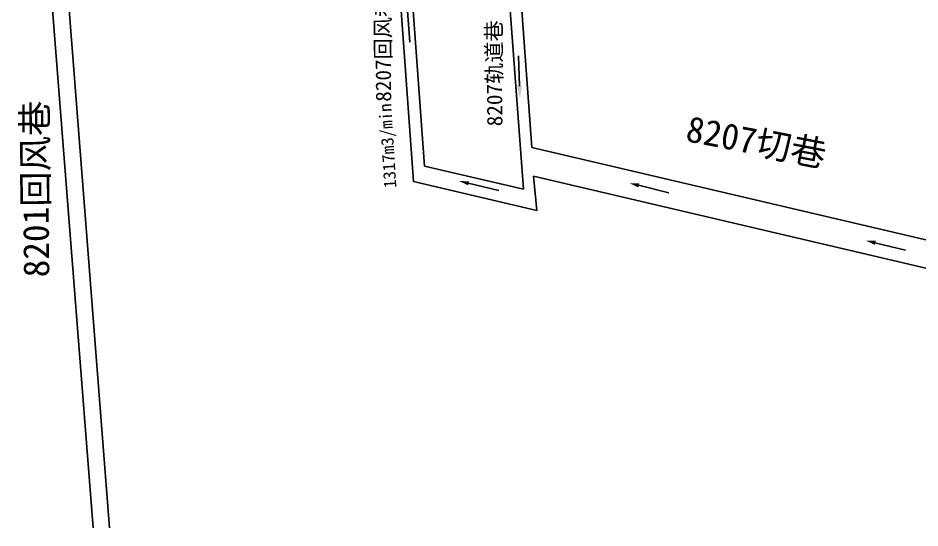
# Model space of a CAD drawing. Header units: millimetres. Extents: x 19725493 to 39459123, y 4133135 to 8271895.
# Drawn here: x 19728186.4 to 19728553.2, y 4135100.7 to 4135308.1 of the extents above; entities that cross this region are included whole.
import ezdxf

# ---------------------------------------------------------------- set-up
doc = ezdxf.new("R2010")
doc.units = ezdxf.units.MM
for name, color, linetype in [('2m等高线', 37, 'Continuous'), ('主要大巷', 7, 'Continuous'), ('次要巷道注记', 7, 'Continuous')]:
    doc.layers.add(name, color=color, linetype=linetype)
doc.styles.add('宋体', font='')
doc.styles.get('宋体').set_extended_font_data('SimSun')
doc.linetypes.add('井田边界线', pattern='A,40,-2,[133,煤矿线型.shx,S=1,R=0,X=0,Y=0],-4', length=46)

msp = doc.modelspace()

# ---------------------------------------------------------------- hatches: boundary and pattern name
at = {"ltscale": 6}
for points in [[(19728369.44, 4135240.08), (19728369.82, 4135241.71), (19728365.77, 4135241.79)], [(19728438.66, 4135239.23), (19728439.04, 4135240.87), (19728434.99, 4135240.94)], [(19728534.87, 4135215.86), (19728535.25, 4135217.5), (19728531.2, 4135217.57)]]:
    msp.add_hatch(color=5, dxfattribs=at).paths.add_polyline_path(points)
at = {"layer": '2m等高线', "linetype": '井田边界线'}
msp.add_hatch(color=1, dxfattribs=at).paths.add_polyline_path([(19728391.4, 4135280.65), (19728389.2, 4135280.56), (19728390.51, 4135275.42)])

# ---------------------------------------------------------------- linework, layer by layer
for p, q in [((19728329, 4135494.27), (19728347.29, 4135241.61)), ((19728373.05, 4135494.27), (19728391.91, 4135238.44)), ((19728186.4, 4135491.72), (19728216.91, 4135100.72)), ((19728196.08, 4135453.59), (19728223.62, 4135100.72)), ((19728338.17, 4135434.39), (19728351.68, 4135247.89)), ((19728382.21, 4135434.39), (19728395.34, 4135255.51)), ((19728601.65, 4135207.01), (19728395.34, 4135255.51)), ((19728391.91, 4135238.44), (19728351.68, 4135247.89)), ((19728607.46, 4135194.14), (19728395.97, 4135243.82)), ((19728395.97, 4135243.82), (19728397.38, 4135229.84)), ((19728397.38, 4135229.84), (19728347.29, 4135241.61))]:
    msp.add_line(p, q)
at = {"layer": '2m等高线', "color": 5, "linetype": '井田边界线'}
for p, q in [((19728344.82, 4135311.01), (19728345.77, 4135298.24)), ((19728369.47, 4135240.91), (19728381.91, 4135237.89)), ((19728438.69, 4135240.06), (19728451.13, 4135237.04)), ((19728534.9, 4135216.69), (19728547.34, 4135213.67))]:
    msp.add_line(p, q, dxfattribs=at)
at = {"layer": '2m等高线', "color": 1, "linetype": '井田边界线'}
msp.add_line((19728390.34, 4135280.4), (19728389.9, 4135292.66), dxfattribs=at)

# ---------------------------------------------------------------- texts
at = {"layer": '主要大巷', "color": 0, "lineweight": 20, "style": '宋体'}
for s, height, rotation, p in [('8207回风巷', 6.327, 90.5375, (19728338.18, 4135274.08)), ('8207轨道巷', 6.327, 90.5375, (19728383.42, 4135264.1)), ('8201回风巷', 10.545, 90.5375, (19728199.09, 4135202.68)), ('8207切巷', 10.545, 349.0974, (19728457.47, 4135258.12))]:
    msp.add_text(s, height=height, rotation=rotation, dxfattribs=at).set_placement(p)
at = {"layer": '次要巷道注记', "color": 0, "lineweight": 20, "style": '宋体'}
msp.add_text('1317m3/min', height=5.062, rotation=93.6223, dxfattribs=at).set_placement((19728340.29, 4135239.1))

doc.saveas('drawing.dxf')
